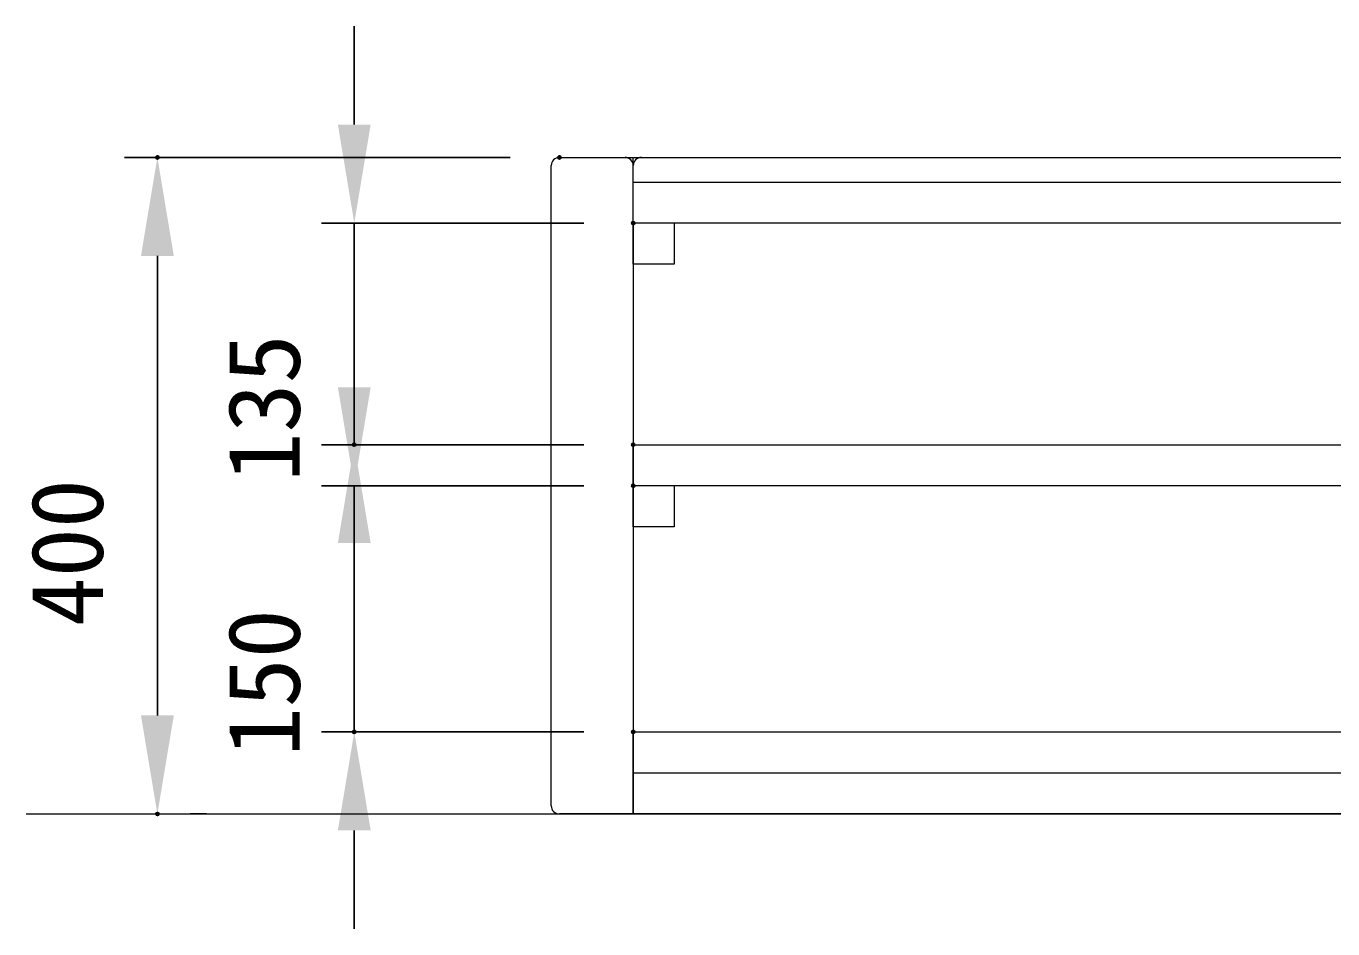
# Model space of a CAD drawing. Units: millimetres, scale not verified. Extents: x -203 to 203, y -143 to 143.
# Drawn here: x -165.5 to -125.68, y -103.5 to -76 of the extents above; entities that cross this region are included whole.
import ezdxf
from ezdxf.enums import TextEntityAlignment as Align

# ---------------------------------------------------------------- set-up
doc = ezdxf.new("R2010")
doc.units = ezdxf.units.MM
doc.header["$LTSCALE"] = 0.5
doc.header["$PDMODE"] = 32
doc.header["$PDSIZE"] = 0.1
doc.layers.add('0-1_DIMENSION_LINES$02_DIMENSI', color=7, linetype='Continuous', lineweight=25)
doc.layers.add('0-4_DIMENSION_LINES$03_LINES', color=7, linetype='Continuous', lineweight=18)
doc.layers.add('0-2_DEFPOINTS', color=7, linetype='Continuous')
doc.styles.add('ＭＳ ゴシック', font='')
doc.styles.get('ＭＳ ゴシック').set_extended_font_data('MS Gothic')

# ---------------------------------------------------------------- blocks, each defined once
blk = doc.blocks.new('D4')
at = {"layer": '0-1_DIMENSION_LINES$02_DIMENSI'}
for p, q in [((118.5, 137), (95, 137)), ((97, 103), (97, 131)), ((100, 97), (99, 97))]:
    blk.add_line(p, q, dxfattribs=at)
for points in [[(98, 131), (96, 131), (97, 137)], [(96, 103), (98, 103), (97, 97)]]:
    blk.add_solid(points, dxfattribs=at)
at = {"layer": '0-2_DEFPOINTS'}
for p in [(97, 137), (121.5, 137), (97, 97)]:
    blk.add_point(p, dxfattribs=at)
at = {"layer": '0-1_DIMENSION_LINES$02_DIMENSI', "style": 'ＭＳ ゴシック'}
blk.add_text('400', height=4.399, rotation=90, dxfattribs=at).set_placement((95, 108.429), align=Align.BOTTOM_LEFT)
blk = doc.blocks.new('D5')
at = {"layer": '0-1_DIMENSION_LINES$02_DIMENSI'}
for p, q in [((109, 139), (109, 144.999)), ((123, 133), (107, 133)), ((109, 133), (109, 119.5)), ((123, 119.5), (107, 119.5)), ((109, 113.5), (109, 107.501))]:
    blk.add_line(p, q, dxfattribs=at)
for points in [[(108, 139), (110, 139), (109, 133)], [(110, 113.5), (108, 113.5), (109, 119.5)]]:
    blk.add_solid(points, dxfattribs=at)
at = {"layer": '0-2_DEFPOINTS'}
for p in [(126, 133), (109, 119.5), (126, 119.5)]:
    blk.add_point(p, dxfattribs=at)
at = {"layer": '0-1_DIMENSION_LINES$02_DIMENSI', "style": 'ＭＳ ゴシック'}
blk.add_text('135', height=4.399, rotation=90, dxfattribs=at).set_placement((107, 117.25), align=Align.BOTTOM_LEFT)
blk = doc.blocks.new('D6')
at = {"layer": '0-1_DIMENSION_LINES$02_DIMENSI'}
for p, q in [((109, 123), (109, 128.999)), ((123, 117), (107, 117)), ((109, 117), (109, 102)), ((123, 102), (107, 102)), ((109, 96), (109, 90.001))]:
    blk.add_line(p, q, dxfattribs=at)
for points in [[(108, 123), (110, 123), (109, 117)], [(110, 96), (108, 96), (109, 102)]]:
    blk.add_solid(points, dxfattribs=at)
at = {"layer": '0-2_DEFPOINTS'}
for p in [(126, 117), (109, 102), (126, 102)]:
    blk.add_point(p, dxfattribs=at)
at = {"layer": '0-1_DIMENSION_LINES$02_DIMENSI', "style": 'ＭＳ ゴシック'}
blk.add_text('150', height=4.399, rotation=90, dxfattribs=at).set_placement((107, 100.5), align=Align.BOTTOM_LEFT)

msp = doc.modelspace()

# ---------------------------------------------------------------- linework, layer by layer
at = {"layer": '0-4_DIMENSION_LINES$03_LINES'}
for p, q in [((-149.25, -80), (-104.75, -80)), ((-149.5, -99.75), (-149.5, -80.25)), ((-147, -82), (-147, -100)), ((-147, -98.75), (-107, -98.75)), ((-165.5, -100), (-62, -100)), ((-104.75, -100), (-149.25, -100))]:
    msp.add_line(p, q, dxfattribs=at)
for points in [[(-147, -80), (-107, -80), (-107, -82), (-147, -82)], [(-147, -83.25), (-147, -80.75), (-107, -80.75), (-107, -83.25), (-108.25, -83.25), (-108.25, -82), (-145.75, -82), (-145.75, -83.25)], [(-147, -80.75), (-107, -80.75), (-107, -82), (-147, -82)], [(-147, -91.25), (-147, -88.75), (-107, -88.75), (-107, -91.25), (-108.25, -91.25), (-108.25, -90), (-145.75, -90), (-145.75, -91.25)], [(-147, -88.75), (-107, -88.75), (-107, -90), (-147, -90)], [(-147, -97.5), (-107, -97.5), (-107, -100), (-147, -100)], [(-147, -97.5), (-107, -97.5), (-107, -100), (-147, -100)]]:
    msp.add_lwpolyline(points, close=True, dxfattribs=at)
for centre, start, end in [((-149.25, -80.25), 90, 180), ((-147.25, -80.25), 0, 90), ((-146.75, -80.25), 90, 180), ((-149.25, -99.75), 180, 270)]:
    msp.add_arc(centre, 0.25, start, end, dxfattribs=at)

# ---------------------------------------------------------------- block references
at = {"layer": '0-1_DIMENSION_LINES$02_DIMENSI', "xscale": 0.5, "yscale": 0.5}
for name in ['D5', 'D4', 'D6']:
    msp.add_blockref(name, (-210, -148.5), dxfattribs=at)

doc.saveas('drawing.dxf')
